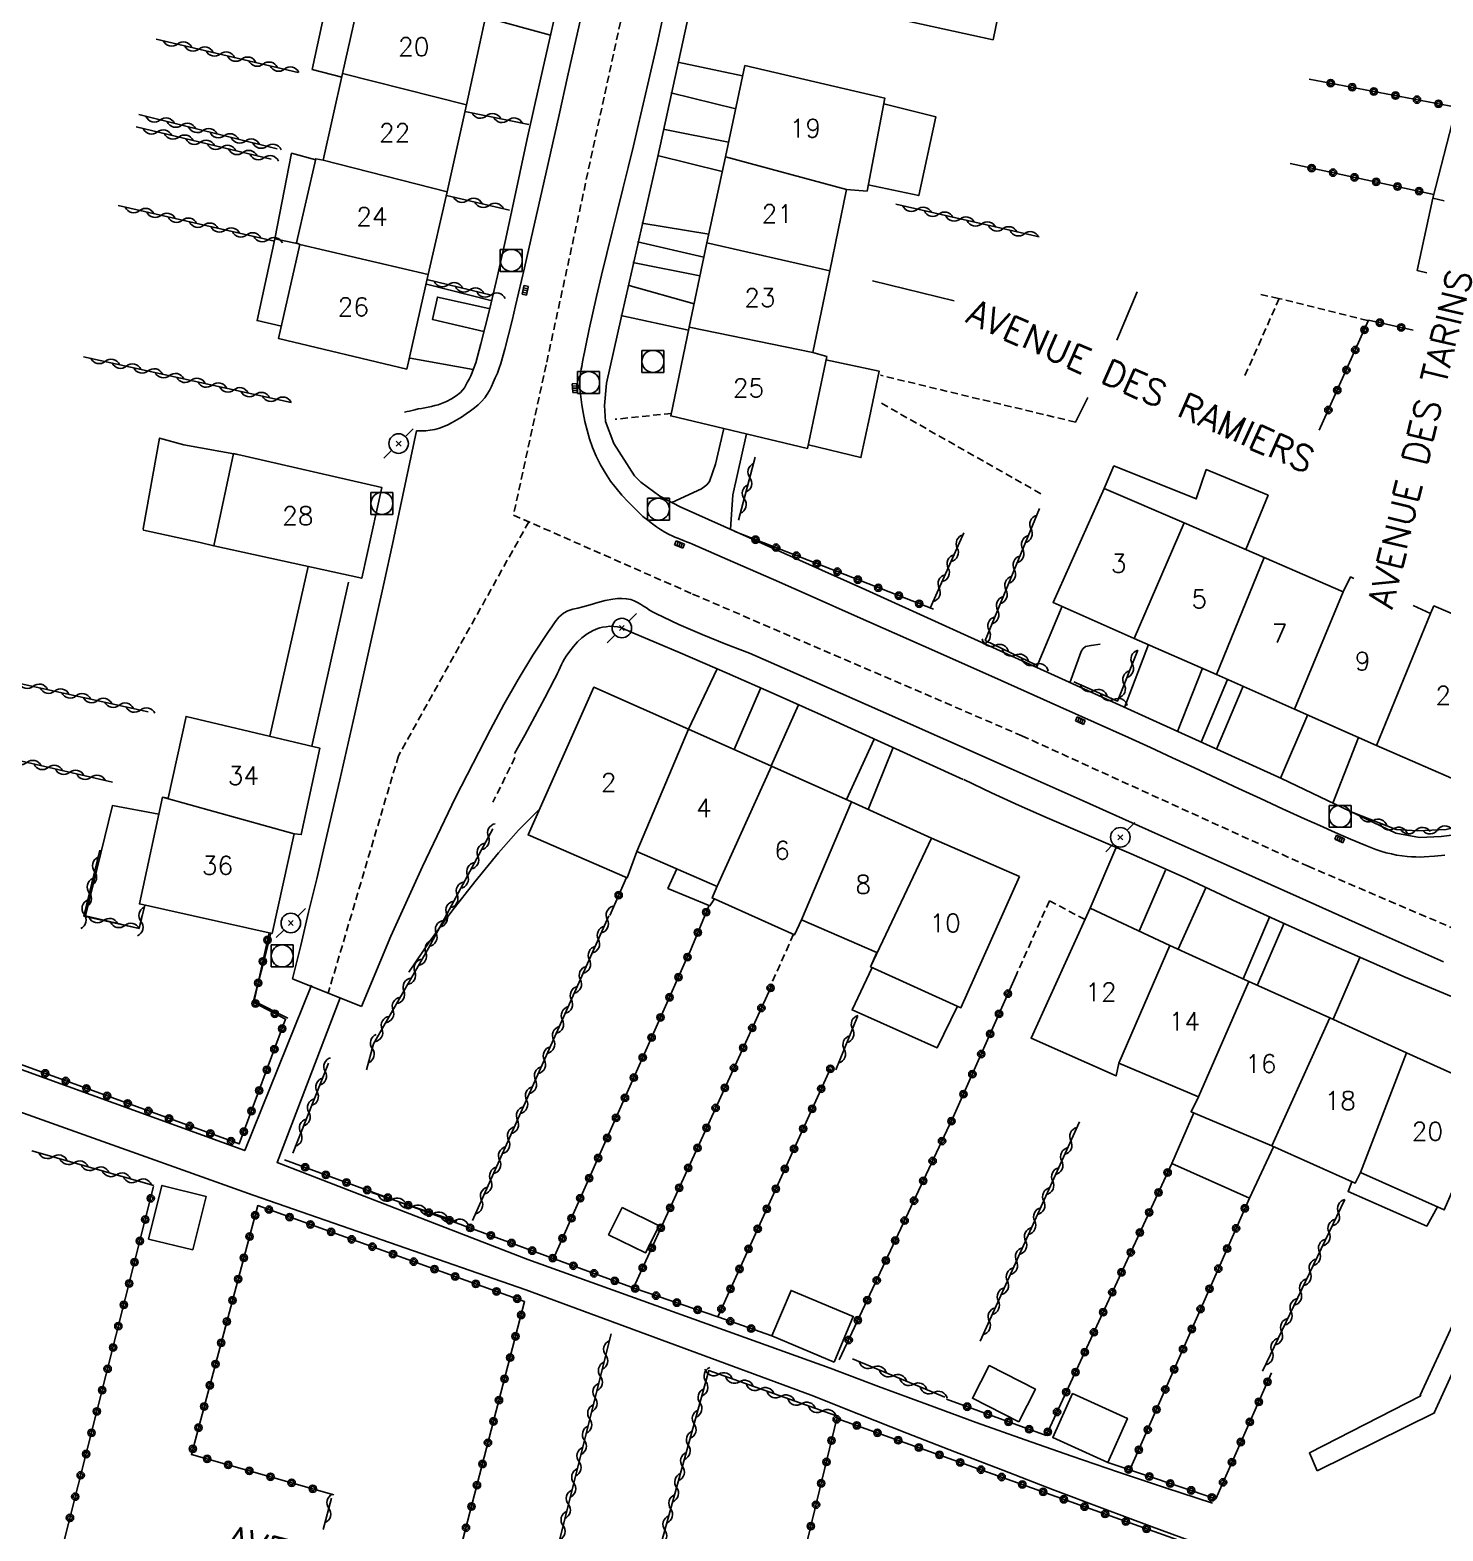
# Model space of a CAD drawing. Header units: millimetres. Extents: x 149998 to 151001, y 150999 to 152001.
# Drawn here: x 150088.4 to 150184.8, y 151408.2 to 151510.6 of the extents above; entities that cross this region are included whole.
import ezdxf
from ezdxf.enums import TextEntityAlignment as Align

# ---------------------------------------------------------------- set-up
doc = ezdxf.new("R2010")
doc.units = ezdxf.units.MM
doc.linetypes.add('DASHED', pattern=[0.75, 0.5, -0.25])
doc.layers.get('0').update_dxf_attribs({"linetype": 'CONTINUOUS'})
for name, color, linetype in [('W0001', 6, 'DASHED'), ('W0014', 7, 'CONTINUOUS'), ('W0017', 7, 'CONTINUOUS'), ('W0071', 7, 'CONTINUOUS'), ('W0101', 7, 'CONTINUOUS'), ('W0104', 1, 'CONTINUOUS'), ('W0112', 1, 'DASHED'), ('W0211', 2, 'CONTINUOUS'), ('W0310', 3, 'CONTINUOUS'), ('W0323', 7, 'CONTINUOUS'), ('W0333', 7, 'CONTINUOUS'), ('W0401', 7, 'CONTINUOUS'), ('W0420', 7, 'CONTINUOUS'), ('W0473', 7, 'CONTINUOUS'), ('W0989', 7, 'CONTINUOUS'), ('W0991', 7, 'CONTINUOUS'), ('W1102', 7, 'CONTINUOUS')]:
    doc.layers.add(name, color=color, linetype=linetype)
doc.styles.get("Standard").update_dxf_attribs({"font": 'romans.shx', "width": 0.85})

# ---------------------------------------------------------------- blocks, each defined once
blk = doc.blocks.new('T473')
for p, q in [((-0.166667, 0.166667), (0.166667, -0.166667)), ((-0.166667, -0.166667), (0.166667, 0.166667)), ((0.500001, 0.500001), (1.000002, 1.000002)), ((-1.000002, -1.000002), (-0.500001, -0.500001))]:
    blk.add_line(p, q)
blk.add_ellipse((0, 0), major_axis=(0.471405, 0.471405), ratio=1, start_param=5.4977871438, end_param=11.780972451)
blk = doc.blocks.new('T420')
for p, q in [((0.75, 0.75), (-0.75, 0.75)), ((-0.75, 0.75), (-0.75, -0.75)), ((0.75, 0.75), (0.75, -0.75)), ((0.75, -0.75), (-0.75, -0.75))]:
    blk.add_line(p, q)
blk.add_ellipse((0, 0), major_axis=(-0.53, 0.53), ratio=1, start_param=3.926991, end_param=10.210176)
blk = doc.blocks.new('T401')
for p, q in [((-0.3, 0.3), (0, 0.3)), ((-0.3, -0.25), (-0.3, 0.3)), ((-0.3, 0.15), (0, 0.15)), ((-0.3, 0), (0, 0)), ((0, 0.3), (0, -0.25)), ((-0.3, -0.15), (0, -0.15)), ((-0.3, -0.25), (-0.3, -0.3)), ((-0.3, -0.3), (0, -0.3)), ((0, -0.3), (0, -0.25))]:
    blk.add_line(p, q)
blk = doc.blocks.new('t310o')
at = {"color": 0, "linetype": 'Continuous'}
for centre, start, end in [((-0.5, 0.38), 216.8699, 323.1304), ((0.5, -0.37), 36.8699, 143.1303)]:
    blk.add_arc(centre, 0.625, start, end, dxfattribs=at)
blk = doc.blocks.new('t323o')
at = {"color": 0, "linetype": 'Continuous'}
for radius in [0.25, 0.15]:
    blk.add_circle((0, 0), radius, dxfattribs=at)

msp = doc.modelspace()

# ---------------------------------------------------------------- linework, layer by layer
at = {"layer": 'W0001'}
for points in [[(150149.52, 151599.95), (150146.34, 151587.21), (150141.85, 151567.31), (150135.86, 151542.38), (150129.45, 151514.84), (150123.58, 151487.78), (150121.35, 151477.53)], [(150121.35, 151477.53), (150122.39, 151477.07), (150113.5, 151461.11), (150108.71, 151444.92)], [(150121.35, 151477.53), (150133.58, 151472.14), (150156.05, 151462.47), (150175.59, 151453.56), (150192.4, 151446.38)]]:
    msp.add_lwpolyline(points, dxfattribs=at)
at = {"layer": 'W0014'}
for points in [[(150185.92, 151455.76), (150184.67, 151455.6), (150183.18, 151455.53), (150181.58, 151455.82), (150173.78, 151459.55), (150164.73, 151463.64), (150145.39, 151472.42), (150132.73, 151478.1), (150131.34, 151478.81), (150130.05, 151479.78), (150129.6, 151480.21), (150128.2, 151482.41), (150127.64, 151483.91), (150127.56, 151485.01), (150127.69, 151486.54), (150128.69, 151491), (150131.21, 151502), (150137.64, 151531.55)], [(150124.68, 151513.81), (150123.32, 151507.87), (150122.8, 151505.54), (150122.29, 151503.2), (150121.79, 151500.86), (150121.29, 151498.53), (150120.78, 151496.19), (150120.26, 151493.86), (150119.71, 151491.53), (150119.13, 151489.21), (150119.01, 151488.78), (150118.9, 151488.35), (150118.77, 151487.92), (150118.62, 151487.5), (150118.53, 151487.26), (150118.43, 151487.03), (150118.32, 151486.81), (150118.2, 151486.58), (150118.1, 151486.4), (150118, 151486.22), (150117.88, 151486.05), (150117.74, 151485.9), (150117.44, 151485.66), (150117.12, 151485.46), (150116.78, 151485.29), (150116.43, 151485.14), (150116.21, 151485.06), (150115.98, 151485), (150115.75, 151484.94), (150115.52, 151484.89), (150115.3, 151484.85), (150115.07, 151484.81), (150114.84, 151484.77), (150114.61, 151484.72), (150114.44, 151484.67), (150114.26, 151484.63), (150114.09, 151484.59), (150113.92, 151484.55)], [(150126.23, 151512.66), (150125.63, 151510.05), (150125.04, 151507.45), (150124.46, 151504.84), (150123.88, 151502.23), (150123.29, 151499.62), (150122.7, 151497.01), (150122.1, 151494.41), (150121.48, 151491.81), (150121.25, 151490.82), (150121.02, 151489.84), (150120.77, 151488.85), (150120.48, 151487.88), (150120.37, 151487.55), (150120.25, 151487.22), (150120.11, 151486.89), (150119.97, 151486.57), (150119.84, 151486.3), (150119.71, 151486.03), (150119.56, 151485.78), (150119.39, 151485.53), (150119.17, 151485.28), (150118.93, 151485.06), (150118.68, 151484.85), (150118.42, 151484.65), (150118.12, 151484.43), (150117.81, 151484.22), (150117.49, 151484.02), (150117.16, 151483.84), (150116.88, 151483.7), (150116.59, 151483.57), (150116.29, 151483.46), (150115.98, 151483.37), (150115.67, 151483.32), (150115.36, 151483.28), (150115.05, 151483.28), (150114.73, 151483.29)], [(150184.92, 151454.32), (150184.22, 151454.25), (150183.52, 151454.2), (150183.23, 151454.19), (150182.94, 151454.2), (150182.65, 151454.21), (150182.36, 151454.24), (150182, 151454.28), (150181.63, 151454.33), (150181.27, 151454.4), (150180.91, 151454.49), (150180.55, 151454.59), (150180.21, 151454.71), (150179.86, 151454.85), (150179.52, 151454.98), (150178.47, 151455.41), (150177.43, 151455.87), (150176.39, 151456.34), (150175.35, 151456.8), (150173.84, 151457.49), (150172.33, 151458.18), (150170.83, 151458.87), (150169.33, 151459.57), (150167.83, 151460.27), (150166.33, 151460.97), (150164.82, 151461.66), (150163.32, 151462.35), (150158.65, 151464.45), (150153.98, 151466.53), (150149.31, 151468.6), (150144.63, 151470.67), (150141.87, 151471.9), (150139.1, 151473.13), (150136.33, 151474.35), (150133.56, 151475.55), (150133.36, 151475.63), (150133.16, 151475.71), (150132.96, 151475.79), (150132.77, 151475.87), (150132.57, 151475.95), (150132.37, 151476.03), (150132.18, 151476.12), (150131.98, 151476.21), (150131.69, 151476.37), (150131.39, 151476.54), (150131.11, 151476.73), (150130.83, 151476.93), (150130.51, 151477.18), (150130.19, 151477.44), (150129.89, 151477.72), (150129.6, 151478.01), (150129.17, 151478.44), (150128.75, 151478.89), (150128.35, 151479.36), (150127.98, 151479.85), (150127.62, 151480.4), (150127.3, 151480.96), (150127, 151481.55), (150126.74, 151482.15), (150126.54, 151482.73), (150126.37, 151483.32), (150126.23, 151483.92), (150126.11, 151484.52), (150126.02, 151485.06), (150125.94, 151485.6), (150125.89, 151486.14), (150125.88, 151486.69), (150125.89, 151486.86), (150125.9, 151487.02), (150125.92, 151487.18), (150125.95, 151487.34), (150125.98, 151487.51), (150126.01, 151487.67), (150126.04, 151487.83), (150126.07, 151487.99), (150126.28, 151489.1), (150126.52, 151490.22), (150126.77, 151491.33), (150127.02, 151492.44), (150127.36, 151493.91), (150127.72, 151495.38), (150128.08, 151496.86), (150128.45, 151498.32), (150128.82, 151499.79), (150129.18, 151501.26), (150129.54, 151502.74), (150129.89, 151504.21), (150130.53, 151506.95), (150131.15, 151509.69), (150131.76, 151512.43)], [(150114.73, 151483.29), (150114.19, 151480.71), (150113.65, 151478.13), (150113.09, 151475.54), (150112.53, 151472.96), (150111.53, 151468.46), (150110.52, 151463.96), (150109.49, 151459.47), (150108.45, 151454.97), (150107.92, 151452.7), (150107.37, 151450.43), (150106.83, 151448.16), (150106.27, 151445.89)], [(150110.08, 151472.95), (150107.58, 151461.77)], [(150110.97, 151443.99), (150112.99, 151448.8), (150115.14, 151453.55), (150117.4, 151458.25), (150119.78, 151462.89), (150120.7, 151464.6), (150121.66, 151466.3), (150122.67, 151467.96), (150123.74, 151469.58), (150123.96, 151469.91), (150124.19, 151470.25), (150124.45, 151470.56), (150124.76, 151470.83), (150125.07, 151470.99), (150125.41, 151471.1), (150125.75, 151471.17), (150126.08, 151471.26), (150126.59, 151471.41), (150127.1, 151471.57), (150127.61, 151471.71), (150128.14, 151471.8), (150128.44, 151471.83), (150128.75, 151471.84), (150129.05, 151471.82), (150129.35, 151471.76), (150129.59, 151471.68), (150129.81, 151471.57), (150130.03, 151471.45), (150130.23, 151471.32), (150130.43, 151471.19), (150130.64, 151471.05), (150130.84, 151470.93), (150131.06, 151470.81), (150132.63, 151470.07), (150134.23, 151469.38), (150135.84, 151468.72), (150137.47, 151468.11)], [(150142.35, 151463.9), (150139.15, 151465.33), (150135.94, 151466.74), (150132.72, 151468.13), (150129.49, 151469.49), (150129.24, 151469.6), (150128.98, 151469.72), (150128.72, 151469.83), (150128.44, 151469.9), (150128.19, 151469.93), (150127.93, 151469.94), (150127.67, 151469.91), (150127.42, 151469.87), (150127.25, 151469.84), (150127.1, 151469.78), (150126.94, 151469.72), (150126.79, 151469.65), (150126.58, 151469.55), (150126.38, 151469.43), (150126.19, 151469.3), (150126.01, 151469.16), (150125.71, 151468.87), (150125.44, 151468.56), (150125.19, 151468.24), (150124.95, 151467.9), (150124.83, 151467.72), (150124.73, 151467.52), (150124.63, 151467.33), (150124.53, 151467.13), (150124.44, 151466.93), (150124.35, 151466.73), (150124.26, 151466.53), (150124.16, 151466.34), (150123.49, 151465.06), (150122.81, 151463.79), (150122.13, 151462.52), (150121.43, 151461.26)], [(150137.47, 151468.11), (150141.93, 151466.14), (150146.4, 151464.17), (150150.86, 151462.2), (150155.32, 151460.22), (150160.24, 151458.03), (150165.15, 151455.83), (150170.07, 151453.63), (150174.99, 151451.43), (150179.91, 151449.23), (150184.82, 151447.03)], [(150142.35, 151463.9), (150152.05, 151459.48)], [(150152.1, 151459.48), (150153.97, 151458.58), (150155.87, 151457.71), (150157.77, 151456.87), (150159.68, 151456.05), (150161.6, 151455.24), (150163.51, 151454.42), (150165.42, 151453.58), (150167.31, 151452.72), (150170.44, 151451.26), (150173.58, 151449.82), (150176.73, 151448.41), (150179.89, 151447.01), (150182.22, 151446), (150184.56, 151445.01), (150186.91, 151444.03)], [(150104.8, 151449), (150104.7, 151448.63), (150104.61, 151448.26), (150104.51, 151447.88), (150104.42, 151447.51), (150104.21, 151446.73), (150104.01, 151445.95), (150103.81, 151445.17), (150103.61, 151444.39)], [(150106.27, 151445.89), (150110.97, 151443.99)], [(150103.61, 151444.39), (150105.96, 151443.2)]]:
    msp.add_lwpolyline(points, dxfattribs=at)
at = {"layer": 'W0017'}
for points in [[(150123.88, 151510.28), (150119.47, 151511.49)], [(150136.99, 151507.51), (150132.56, 151508.43)], [(150132.1, 151506.34), (150136.52, 151505.25)], [(150136.03, 151502.97), (150131.56, 151503.86)], [(150131.17, 151502.06), (150135.6, 151500.98)], [(150134.68, 151496.7), (150130.12, 151497.45)], [(150129.82, 151496.18), (150134.35, 151495.13)], [(150129.5, 151494.77), (150134.08, 151493.86)], [(150119.8, 151492.17), (150115.42, 151493.3)], [(150129.15, 151493.23), (150133.68, 151491.95)], [(150119.67, 151491.63), (150116.16, 151492.41), (150115.83, 151490.87), (150119.32, 151490.07)], [(150128.67, 151491.15), (150133.3, 151490.16)], [(150118.61, 151487.46), (150114.31, 151488.25)], [(150135.7, 151483.45), (150135.13, 151481), (150134.74, 151479.82), (150134.54, 151479.6), (150134.18, 151479.32), (150132.17, 151478.39)], [(150136.17, 151476.56), (150136.32, 151478.92), (150137.25, 151483.08)], [(150157.06, 151467.12), (150158.8, 151471.31)], [(150159.33, 151466.09), (150160.09, 151468.22), (150160.21, 151468.4), (150160.4, 151468.56), (150160.78, 151468.64), (150161.4, 151468.72)], [(150163.05, 151464.4), (150164.7, 151468.7)], [(150135.24, 151466.99), (150133.3, 151462.92)], [(150166.67, 151462.76), (150168.38, 151467.08)], [(150168.28, 151462.03), (150170.09, 151466.32)], [(150138.2, 151465.7), (150136.42, 151461.53)], [(150169.34, 151461.55), (150171.15, 151465.86)], [(150140.8, 151464.57), (150138.93, 151460.42)], [(150173.71, 151459.58), (150175.56, 151463.91)], [(150145.98, 151462.24), (150144.08, 151458.11)], [(150177.27, 151457.86), (150179.03, 151462.35)], [(150147.26, 151461.66), (150145.55, 151457.44)], [(150162.54, 151454.95), (150160.71, 151450.71)], [(150165.85, 151453.29), (150164.06, 151449.14)], [(150168.6, 151452.09), (150166.71, 151447.9)], [(150172.95, 151450.08), (150171.16, 151445.88)], [(150173.93, 151449.64), (150172.13, 151445.46)], [(150179.12, 151447.34), (150177.29, 151443.13)]]:
    msp.add_lwpolyline(points, dxfattribs=at)
at = {"layer": 'W0071'}
for points in [[(150054.12, 151450.65), (150066.07, 151447.12), (150080.45, 151442.33), (150103.01, 151434.16), (150107.56, 151445.44)], [(150141.67, 151417.46), (150122.19, 151424.65), (150103.59, 151431.11), (150069.02, 151443.45), (150059.2, 151446.33), (150053.12, 151448.58)], [(150109.52, 151444.58), (150105.22, 151433.35), (150122.34, 151426.72), (150142.96, 151419.31)], [(150169.06, 151410.09), (150165.85, 151411.14), (150162.65, 151412.21), (150159.46, 151413.31), (150156.27, 151414.42), (150152.93, 151415.61), (150149.6, 151416.82), (150146.27, 151418.06), (150142.96, 151419.31)], [(150141.67, 151417.46), (150144.93, 151416.16), (150148.2, 151414.87), (150151.47, 151413.6), (150154.75, 151412.34), (150158.14, 151411.04), (150161.54, 151409.76), (150164.95, 151408.49), (150168.36, 151407.24)]]:
    msp.add_lwpolyline(points, dxfattribs=at)
at = {"layer": 'W0101'}
for points in [[(150118.14, 151505.53), (150119.43, 151511.51), (150110.98, 151513.45), (150109.68, 151507.66), (150109.69, 151507.66)], [(150109.69, 151507.66), (150108.35, 151501.76)], [(150137.14, 151508.22), (150135.82, 151501.98)], [(150144.07, 151499.76), (150145.49, 151499.64), (150146.7, 151505.98), (150137.14, 151508.22)], [(150116.83, 151499.59), (150118.14, 151505.53)], [(150108.35, 151501.76), (150107.86, 151501.85), (150106.53, 151496.1), (150106.77, 151496)], [(150135.82, 151501.98), (150134.55, 151496.12)], [(150115.52, 151493.95), (150116.83, 151499.59)], [(150142.95, 151494.2), (150144.07, 151499.76)], [(150106.77, 151496), (150105.32, 151489.57), (150114.08, 151487.48)], [(150134.55, 151496.12), (150133.35, 151490.35), (150133.34, 151490.35)], [(150114.08, 151487.48), (150115.52, 151493.95)], [(150141.79, 151488.62), (150142.95, 151494.2)], [(150133.34, 151490.35), (150132.09, 151484.3), (150141.43, 151482.08), (150142.73, 151488.35), (150141.79, 151488.62)], [(150102.25, 151481.73), (150100.89, 151475.43)], [(150100.89, 151475.43), (150110.99, 151473.22), (150112.36, 151479.42), (150102.25, 151481.73)], [(150163.72, 151469.11), (150158.18, 151471.56), (150161.66, 151479.35), (150167.13, 151476.99)], [(150167.13, 151476.99), (150172.58, 151474.63)], [(150172.58, 151474.63), (150177.99, 151472.3)], [(150177.99, 151472.3), (150178.49, 151473.31), (150178.7, 151473.21)], [(150182.76, 151471.36), (150183.95, 151470.81)], [(150183.95, 151470.81), (150184.18, 151471.33), (150190.5, 151468.62), (150186.42, 151459.13)], [(150169.33, 151466.64), (150163.72, 151469.11)], [(150174.65, 151464.29), (150169.33, 151466.64)], [(150133.3, 151462.91), (150126.83, 151465.78), (150122.35, 151455.7), (150129.12, 151452.78), (150129.76, 151454.57)], [(150180.26, 151461.81), (150174.65, 151464.29)], [(150106.39, 151455.78), (150106.86, 151455.72), (150108.13, 151461.63), (150099, 151463.79), (150097.78, 151458.2), (150097.39, 151458.27)], [(150138.96, 151460.4), (150133.3, 151462.91)], [(150186.42, 151459.13), (150180.26, 151461.81)], [(150144.43, 151457.95), (150138.96, 151460.4)], [(150097.39, 151458.27), (150095.82, 151450.99), (150104.88, 151448.97)], [(150149.89, 151455.47), (150144.43, 151457.95)], [(150104.88, 151448.97), (150106.39, 151455.78)], [(150155.89, 151452.86), (150149.89, 151455.47)], [(150129.76, 151454.57), (150129.77, 151454.58), (150135.25, 151452.19), (150135.25, 151452.2)], [(150135.25, 151452.2), (150134.91, 151451.4), (150140.54, 151448.89), (150141.01, 151449.9)], [(150145.73, 151446.69), (150151.89, 151443.91), (150155.89, 151452.86)], [(150141.01, 151449.9), (150146.15, 151447.67), (150146.14, 151447.68), (150145.73, 151446.69)], [(150166.15, 151448.15), (150166.14, 151448.15), (150166.14, 151448.16), (150160.71, 151450.71), (150156.68, 151441.82), (150162.48, 151439.26), (150162.68, 151440.13)], [(150171.55, 151445.7), (150166.15, 151448.15)], [(150177.07, 151443.21), (150171.55, 151445.7)], [(150182.31, 151440.83), (150177.07, 151443.21)], [(150188.35, 151438.1), (150182.31, 151440.83)], [(150162.68, 151440.13), (150168.1, 151437.82)], [(150168.1, 151437.82), (150167.6, 151436.81), (150173.11, 151434.48)], [(150179.17, 151432.67), (150179.16, 151432.67), (150184.88, 151430.11), (150188.35, 151438.1)], [(150173.11, 151434.48), (150178.79, 151431.93), (150179.17, 151432.67)]]:
    msp.add_lwpolyline(points, dxfattribs=at)
at = {"layer": 'W0104'}
for points in [[(150147.21, 151511.46), (150147.21, 151511.46), (150154.08, 151509.97), (150154.96, 151514.19), (150151.59, 151514.98), (150152.02, 151516.75), (150148.55, 151517.45)], [(150109.63, 151507.41), (150109.63, 151507.41), (150107.62, 151507.94), (150109.12, 151514.91), (150112.01, 151514.3), (150111.77, 151513.27), (150111.77, 151513.27)], [(150145.57, 151500.06), (150145.57, 151500.06), (150149.01, 151499.33), (150150.17, 151504.71), (150146.62, 151505.6)], [(150184.11, 151499.16), (150185.62, 151505.07)], [(150105.07, 151496.38), (150105.07, 151496.39), (150106.2, 151502.22), (150107.85, 151501.78), (150107.84, 151501.75)], [(150183.69, 151494.06), (150183.02, 151494.23), (150184.11, 151499.16)], [(150184.11, 151499.16), (150184.87, 151498.98)], [(150105.51, 151490.43), (150105.52, 151490.43), (150103.85, 151490.8), (150105.07, 151496.38)], [(150105.07, 151496.38), (150106.67, 151496.04), (150106.66, 151496.04)], [(150141.48, 151482.31), (150141.48, 151482.32), (150145.07, 151481.45), (150145.65, 151484.18), (150146.31, 151487.36), (150142.68, 151488.12), (150142.68, 151488.13)], [(150100.89, 151475.43), (150100.89, 151475.42), (150099.97, 151475.65), (150096.09, 151476.51), (150096.08, 151476.59), (150097.2, 151482.79), (150098.85, 151482.33), (150102.52, 151481.67), (150102.52, 151481.67)], [(150171.34, 151475.17), (150171.34, 151475.17), (150172.86, 151478.88), (150168.64, 151480.63), (150167.94, 151478.63), (150162.33, 151480.88), (150161.67, 151479.34), (150161.68, 151479.34)], [(150096.18, 151450.91), (150096.18, 151450.91), (150095.8, 151449.32), (150092.13, 151450.17), (150093.98, 151457.7), (150097.14, 151457.11), (150097.14, 151457.11)], [(150132.5, 151453.39), (150132.5, 151453.39), (150131.89, 151452.05), (150134.76, 151450.87), (150135.08, 151451.33), (150135.09, 151451.32)], [(150151.66, 151444.01), (150151.66, 151444.01), (150150.28, 151441.18), (150144.46, 151443.76), (150145.83, 151446.65), (150145.83, 151446.65)], [(150167.8, 151436.73), (150167.79, 151436.73), (150166.28, 151433.27), (150171.58, 151430.92), (150173.22, 151434.42), (150173.23, 151434.42)], [(150178.58, 151432.03), (150178.58, 151432.03), (150178.32, 151431.36), (150183.68, 151429.01), (150184.43, 151430.31), (150184.43, 151430.31)]]:
    msp.add_lwpolyline(points, dxfattribs=at)
for points in [[(150099.46, 151427.38), (150100.37, 151431.03), (150097.36, 151431.78), (150096.45, 151428.12)], [(150128.76, 151430.27), (150131.29, 151429.02), (150130.37, 151427.17), (150127.84, 151428.42)], [(150143.23, 151419.72), (150138.98, 151421.51), (150140.3, 151424.62), (150144.54, 151422.84), (150143.23, 151419.72)], [(150176.21, 151412.3), (150184.22, 151416.26), (150184.2, 151416.27), (150186.69, 151421.74), (150185.44, 151422.24), (150183.23, 151417.47), (150183.29, 151417.43), (150175.68, 151413.53)], [(150155.85, 151415.65), (150152.68, 151417.26), (150153.82, 151419.49), (150156.98, 151417.88)], [(150161.91, 151412.88), (150158.16, 151414.57), (150159.51, 151417.57), (150163.26, 151415.88)]]:
    msp.add_lwpolyline(points, close=True, dxfattribs=at)
at = {"layer": 'W0112'}
for points in [[(150173.62, 151492.31), (150171.23, 151486.95)], [(150179.64, 151490.8), (150173.57, 151492.32), (150172.35, 151492.58)], [(150159.71, 151483.87), (150146.41, 151487.07)], [(150157.34, 151478.99), (150146.4, 151485.2)], [(150132.13, 151484.47), (150128.3, 151484.07)], [(150121.45, 151460.99), (150119.95, 151457.94)], [(150160.36, 151449.93), (150157.93, 151451.2), (150155.68, 151446.18)], [(150140.47, 151448.92), (150138.91, 151445.44)]]:
    msp.add_lwpolyline(points, dxfattribs=at)
at = {"layer": 'W0211'}
for points in [[(150107.34, 151474.02), (150104.71, 151462.44)], [(150114.2, 151446.34), (150115.65, 151448.44), (150117.15, 151450.49), (150118.71, 151452.51), (150120.32, 151454.48), (150121, 151455.26), (150121.69, 151456.02), (150122.41, 151456.76), (150123.14, 151457.49)]]:
    msp.add_lwpolyline(points, dxfattribs=at)
at = {"layer": 'W0310'}
for points in [[(150096.96, 151510.01), (150106.65, 151507.74)], [(150105.23, 151502.53), (150095.78, 151504.86)], [(150118.04, 151505.07), (150122.39, 151504.19)], [(150104.82, 151501.82), (150095.59, 151504.03)], [(150116.77, 151499.35), (150121.07, 151498.34)], [(150094.36, 151498.65), (150105.03, 151496.22)], [(150157.22, 151496.51), (150147.44, 151498.74)], [(150115.44, 151493.6), (150119.85, 151492.53)], [(150106.18, 151485.22), (150092.01, 151488.34)], [(150137.85, 151481.49), (150136.71, 151477.18)], [(150157.05, 151467.28), (150153.55, 151468.98), (150157.25, 151477.97)], [(150152.1, 151476.32), (150149.79, 151471.18)], [(150093.98, 151459.3), (150074.9, 151463.72), (150075.96, 151468.61), (150096.42, 151464.11)], [(150159.59, 151466.16), (150162.57, 151464.83), (150163.97, 151468.31)], [(150178.64, 151457.23), (150181.6, 151456.07), (150183.06, 151455.98), (150185.01, 151456.07), (150186.63, 151456.46), (150188.54, 151457.28), (150189.62, 151458.06)], [(150111.32, 151439.67), (150111.8, 151441.45), (150115.55, 151447.97), (150119.93, 151456.12)], [(150096.01, 151450.22), (150095.8, 151449.32), (150092.02, 151450.16), (150093.11, 151454.66)], [(150127.86, 151450.17), (150118.56, 151429.39)], [(150144.84, 151443.32), (150143.36, 151439.68)], [(150106.28, 151433.99), (150108.73, 151440.13)], [(150159.99, 151436.12), (150153.2, 151421.16)], [(150096.8, 151431.78), (150088.48, 151434.15)], [(150117.48, 151429.33), (150111.65, 151431.3)], [(150178.1, 151430.83), (150172.48, 151419.1)], [(150123.65, 151404.2), (150128.02, 151421.66)], [(150143.32, 151416.07), (150134.68, 151419.14), (150130.08, 151402.48)], [(150150.8, 151417.33), (150144.49, 151419.95)], [(150108.92, 151410.43), (150108.36, 151408.29)]]:
    msp.add_lwpolyline(points, dxfattribs=at)
at = {"layer": 'W0323'}
for points in [[(150185.7, 151505.37), (150175.65, 151507.29)], [(150184.18, 151499.42), (150174.36, 151501.53)], [(150182.76, 151490.16), (150179.72, 151490.83), (150176.35, 151483.33)], [(150136.47, 151476.4), (150150.03, 151471.1)], [(150104.67, 151449.02), (150103.62, 151444.26), (150105.79, 151443.12), (150102.63, 151434.61), (150070.38, 151446.34), (150073.88, 151463.26)], [(150129.06, 151452.8), (150127.93, 151450.21)], [(150134.7, 151450.9), (150133.36, 151447.65)], [(150133.36, 151447.65), (150133.35, 151447.66), (150124.09, 151426.8)], [(150155.68, 151446.18), (150151.46, 151436.64)], [(150129.54, 151424.8), (150139.02, 151445.53)], [(150142.98, 151439.75), (150135.3, 151422.81), (150138.98, 151421.51)], [(150151.46, 151436.64), (150143.59, 151419.87)], [(150135.3, 151422.81), (150129.58, 151424.78), (150105.72, 151433.53)], [(150166.28, 151433.27), (150157.71, 151414.72), (150150.9, 151417.19)], [(150090.34, 151406.18), (150096.79, 151431.7)], [(150117.45, 151405.86), (150118.06, 151408.24), (150122.11, 151423.86), (150103.9, 151430.4), (150099.37, 151413.42), (150109.1, 151410.67)], [(150163.43, 151412.37), (150171.58, 151430.92)], [(150161.91, 151412.88), (150169.28, 151410.4), (150173.1, 151418.98)], [(150140.24, 151402.7), (150143.43, 151415.88), (150168.71, 151406.87), (150178.76, 151403.2)]]:
    msp.add_lwpolyline(points, dxfattribs=at)
at = {"layer": 'W0333'}
for points in [[(150145.85, 151493.52), (150151.42, 151492.15)], [(150162.54, 151489.46), (150163.93, 151492.77)], [(150160.56, 151485.55), (150159.71, 151483.87)]]:
    msp.add_lwpolyline(points, dxfattribs=at)
at = {"layer": 'W1102'}
for points in [[(150118.14, 151505.53), (150109.69, 151507.66)], [(150108.35, 151501.76), (150116.83, 151499.59)], [(150135.82, 151501.98), (150144.07, 151499.76)], [(150106.77, 151496), (150115.52, 151493.95)], [(150134.55, 151496.12), (150142.95, 151494.2)], [(150133.34, 151490.35), (150141.79, 151488.62)], [(150163.72, 151469.11), (150167.13, 151476.99)], [(150172.58, 151474.63), (150169.33, 151466.64)], [(150177.99, 151472.3), (150174.65, 151464.29)], [(150180.26, 151461.81), (150183.95, 151470.81)], [(150129.76, 151454.57), (150133.3, 151462.91)], [(150135.25, 151452.2), (150138.96, 151460.4)], [(150106.39, 151455.78), (150097.39, 151458.27)], [(150141.01, 151449.9), (150144.43, 151457.95)], [(150145.73, 151446.69), (150149.89, 151455.47)], [(150162.68, 151440.13), (150166.15, 151448.15)], [(150168.1, 151437.82), (150171.55, 151445.7)], [(150173.11, 151434.48), (150177.07, 151443.21)], [(150179.17, 151432.67), (150182.31, 151440.83)]]:
    msp.add_lwpolyline(points, dxfattribs=at)

# ---------------------------------------------------------------- block references
at = {"layer": 'W0310'}
for p, rotation in [((150098.42, 151509.67), 346.8169643935373), ((150099.88, 151509.33), 346.8169643935373), ((150101.34, 151508.99), 346.8169643935373), ((150102.8, 151508.64), 346.8169643935373), ((150104.26, 151508.3), 346.8169643935373), ((150105.72, 151507.96), 346.8169643935373), ((150119.51, 151504.77), 348.5609148273561), ((150097.05, 151503.68), 166.5187332058778), ((150097.24, 151504.5), 166.1766923786059), ((150098.69, 151504.14), 166.1766923786059), ((150100.15, 151503.78), 166.1766923786059), ((150120.98, 151504.47), 348.5609148273561), ((150098.51, 151503.33), 166.5187332058778), ((150099.97, 151502.98), 166.5187332058778), ((150101.61, 151503.42), 166.1766923786059), ((150103.06, 151503.06), 166.1766923786059), ((150104.52, 151502.71), 166.1766923786059), ((150101.43, 151502.63), 166.5187332058778), ((150102.88, 151502.28), 166.5187332058778), ((150104.34, 151501.93), 166.5187332058778), ((150118.23, 151499.01), 346.7223257035783), ((150119.69, 151498.66), 346.7223257035783), ((150095.83, 151498.31), 347.181217458641), ((150097.29, 151497.98), 347.181217458641), ((150098.75, 151497.65), 347.181217458641), ((150148.91, 151498.4), 167.128651166832), ((150150.37, 151498.07), 167.128651166832), ((150151.83, 151497.74), 167.128651166832), ((150100.21, 151497.31), 347.181217458641), ((150101.68, 151496.98), 347.181217458641), ((150103.14, 151496.65), 347.181217458641), ((150153.29, 151497.4), 167.128651166832), ((150154.75, 151497.07), 167.128651166832), ((150156.22, 151496.73), 167.128651166832), ((150104.6, 151496.32), 347.181217458641), ((150116.9, 151493.25), 346.4079722079735), ((150118.36, 151492.89), 346.4079722079735), ((150119.81, 151492.54), 346.4079722079735), ((150093.48, 151488.02), 167.6019594303145), ((150094.94, 151487.7), 167.6019594303145), ((150096.41, 151487.37), 167.6019594303145), ((150097.87, 151487.05), 167.6019594303145), ((150099.34, 151486.73), 167.6019594303145), ((150100.8, 151486.41), 167.6019594303145), ((150102.27, 151486.08), 167.6019594303145), ((150103.73, 151485.76), 167.6019594303145), ((150105.2, 151485.44), 167.6019594303145), ((150137.48, 151480.08), 255.2165844626327), ((150137.1, 151478.63), 255.2165844626327), ((150156.68, 151476.58), 67.60735768364333), ((150151.64, 151475.28), 245.759734258093), ((150156.11, 151475.2), 67.60735768364333), ((150151.02, 151473.91), 245.759734258093), ((150155.54, 151473.81), 67.60735768364333), ((150150.4, 151472.55), 245.759734258093), ((150154.97, 151472.42), 67.60735768364333), ((150154.4, 151471.04), 67.60735768364333), ((150153.82, 151469.65), 67.60735768364333), ((150154.25, 151468.64), 153.9937539684484), ((150155.6, 151467.98), 153.9937539684484), ((150163.59, 151467.37), 68.13334954337803), ((150156.95, 151467.33), 153.9937539684484), ((150088.57, 151465.84), 347.5925280480485), ((150163.03, 151465.98), 68.13334954337803), ((150090.03, 151465.51), 347.5925280480485), ((150091.5, 151465.19), 347.5925280480485), ((150092.96, 151464.87), 347.5925280480485), ((150160.96, 151465.55), 335.9858498883137), ((150162.33, 151464.94), 335.9858498883137), ((150094.43, 151464.55), 347.5925280480485), ((150095.89, 151464.22), 347.5925280480485), ((150088.14, 151460.65), 166.9464046976132), ((150089.6, 151460.31), 166.9464046976132), ((150091.06, 151459.98), 166.9464046976132), ((150092.52, 151459.64), 166.9464046976132), ((150180.04, 151456.68), 338.4696091735873), ((150119.64, 151455.58), 61.72273780132008), ((150181.43, 151456.13), 338.4696091735873), ((150182.92, 151455.99), 356.6220133295707), ((150184.42, 151456.04), 2.551965212990591), ((150118.93, 151454.26), 61.72273780132008), ((150092.76, 151453.2), 76.38926316619103), ((150118.22, 151452.94), 61.72273780132008), ((150092.4, 151451.75), 76.38926316619103), ((150117.51, 151451.62), 61.72273780132008), ((150092.05, 151450.29), 76.38926316619103), ((150116.8, 151450.3), 61.72273780132008), ((150127.75, 151449.93), 245.8826510377489), ((150093.36, 151449.86), 167.3262426577304), ((150094.83, 151449.53), 167.3262426577304), ((150095.92, 151449.8), 256.6495458791908), ((150116.08, 151448.98), 61.72273780132008), ((150127.14, 151448.56), 245.8826510377489), ((150115.37, 151447.66), 60.17670385737636), ((150126.53, 151447.19), 245.8826510377489), ((150114.62, 151446.36), 60.17670385737636), ((150125.91, 151445.82), 245.8826510377489), ((150113.87, 151445.06), 60.17670385737636), ((150113.13, 151443.75), 60.17670385737636), ((150125.3, 151444.45), 245.8826510377489), ((150124.69, 151443.08), 245.8826510377489), ((150112.38, 151442.45), 60.17670385737636), ((150124.08, 151441.71), 245.8826510377489), ((150144.49, 151442.46), 247.8715911244193), ((150111.72, 151441.12), 74.7694799698458), ((150143.92, 151441.07), 247.8715911244193), ((150123.46, 151440.34), 245.8826510377489), ((150108.5, 151439.56), 68.19215838671839), ((150122.85, 151438.97), 245.8826510377489), ((150107.95, 151438.17), 68.19215838671839), ((150122.24, 151437.61), 245.8826510377489), ((150107.39, 151436.77), 68.19215838671839), ((150121.62, 151436.24), 245.8826510377489), ((150106.83, 151435.38), 68.19215838671839), ((150121.01, 151434.87), 245.8826510377489), ((150159.39, 151434.82), 245.5964398684933), ((150120.4, 151433.5), 245.8826510377489), ((150089.92, 151433.74), 164.0946125718577), ((150091.36, 151433.33), 164.0946125718577), ((150158.77, 151433.45), 245.5964398684933), ((150092.8, 151432.92), 164.0946125718577), ((150094.25, 151432.51), 164.0946125718577), ((150095.69, 151432.1), 164.0946125718577), ((150119.79, 151432.13), 245.8826510377489), ((150158.15, 151432.08), 245.5964398684933), ((150119.17, 151430.76), 245.8826510377489), ((150157.54, 151430.72), 245.5964398684933), ((150113.07, 151430.82), 161.3352328679928), ((150114.49, 151430.34), 161.3352328679928), ((150115.91, 151429.86), 161.3352328679928), ((150177.66, 151429.92), 244.4101438747989), ((150117.33, 151429.38), 161.3352328679928), ((150156.92, 151429.35), 245.5964398684933), ((150177.01, 151428.57), 244.4101438747989), ((150156.3, 151427.99), 245.5964398684933), ((150155.68, 151426.62), 245.5964398684933), ((150176.36, 151427.22), 244.4101438747989), ((150175.72, 151425.86), 244.4101438747989), ((150155.06, 151425.25), 245.5964398684933), ((150175.07, 151424.51), 244.4101438747989), ((150154.44, 151423.89), 245.5964398684933), ((150153.82, 151422.52), 245.5964398684933), ((150174.42, 151423.16), 244.4101438747989), ((150173.77, 151421.81), 244.4101438747989), ((150127.65, 151420.21), 75.94989393468076), ((150173.12, 151420.45), 244.4101438747989), ((150127.29, 151418.75), 75.94989393468076), ((150134.48, 151418.39), 254.5343324802686), ((150135.36, 151418.9), 160.4403535585301), ((150145.88, 151419.37), 157.4834043040646), ((150147.26, 151418.8), 157.4834043040646), ((150126.92, 151417.3), 75.94989393468076), ((150136.78, 151418.39), 160.4403535585301), ((150138.19, 151417.89), 160.4403535585301), ((150148.65, 151418.22), 157.4834043040646), ((150150.03, 151417.65), 157.4834043040646), ((150134.08, 151416.94), 254.5343324802686), ((150139.6, 151417.39), 160.4403535585301), ((150141.02, 151416.89), 160.4403535585301), ((150126.56, 151415.84), 75.94989393468076), ((150133.68, 151415.49), 254.5343324802686), ((150142.43, 151416.39), 160.4403535585301), ((150126.2, 151414.39), 75.94989393468076), ((150133.28, 151414.05), 254.5343324802686), ((150125.83, 151412.93), 75.94989393468076), ((150132.88, 151412.6), 254.5343324802686), ((150125.47, 151411.48), 75.94989393468076), ((150132.48, 151411.16), 254.5343324802686), ((150125.1, 151410.02), 75.94989393468076), ((150108.74, 151409.74), 255.2063632888123), ((150132.08, 151409.71), 254.5343324802686), ((150124.74, 151408.57), 75.94989393468076), ((150131.68, 151408.27), 254.5343324802686)]:
    msp.add_blockref('t310o', p, dxfattribs=dict(at, rotation=rotation))
at = {"layer": 'W0323'}
for p, rotation in [((150177.13, 151507.01), 169.2151057921687), ((150178.6, 151506.73), 169.2151057921687), ((150180.07, 151506.44), 169.2151057921687), ((150181.55, 151506.16), 169.2151057921687), ((150183.02, 151505.88), 169.2151057921687), ((150184.49, 151505.6), 169.2151057921687), ((150175.83, 151501.21), 167.8823572805802), ((150177.29, 151500.9), 167.8823572805802), ((150178.76, 151500.58), 167.8823572805802), ((150180.23, 151500.27), 167.8823572805802), ((150181.69, 151499.95), 167.8823572805802), ((150183.16, 151499.64), 167.8823572805802), ((150180.48, 151490.66), 167.4374879511274), ((150179.43, 151490.17), 245.8317902084774), ((150181.94, 151490.34), 167.4374879511274), ((150178.81, 151488.8), 245.8317902084774), ((150178.2, 151487.43), 245.8317902084774), ((150177.58, 151486.06), 245.8317902084774), ((150176.97, 151484.7), 245.8317902084774), ((150137.87, 151475.85), 338.6247556507777), ((150139.27, 151475.31), 338.6247556507777), ((150140.66, 151474.76), 338.6247556507777), ((150142.06, 151474.21), 338.6247556507777), ((150143.46, 151473.67), 338.6247556507777), ((150144.85, 151473.12), 338.6247556507777), ((150146.25, 151472.57), 338.6247556507777), ((150147.65, 151472.03), 338.6247556507777), ((150149.04, 151471.48), 338.6247556507777), ((150128.53, 151451.59), 246.4310424478707), ((150134.5, 151450.43), 247.5887611978478), ((150133.93, 151449.04), 247.5887611978478), ((150104.56, 151448.53), 257.6587579754827), ((150104.24, 151447.07), 257.6587579754827), ((150133.22, 151447.36), 246.0657984394467), ((150103.92, 151445.6), 257.6587579754827), ((150132.61, 151445.99), 246.0657984394467), ((150132, 151444.62), 246.0657984394467), ((150138.9, 151445.26), 65.4333510280893), ((150155.1, 151444.87), 246.1071894730712), ((150103.74, 151444.2), 332.2207490312291), ((150105.06, 151443.5), 332.2207490312291), ((150138.27, 151443.89), 65.4333510280893), ((150154.49, 151443.49), 246.1071894730712), ((150105.56, 151442.48), 249.6308331427722), ((150131.39, 151443.25), 246.0657984394467), ((150137.65, 151442.53), 65.4333510280893), ((150130.78, 151441.88), 246.0657984394467), ((150153.89, 151442.12), 246.1071894730712), ((150105.03, 151441.08), 249.6308331427722), ((150130.17, 151440.51), 246.0657984394467), ((150137.03, 151441.17), 65.4333510280893), ((150153.28, 151440.75), 246.1071894730712), ((150089.38, 151439.43), 160.0044860219399), ((150104.51, 151439.67), 249.6308331427722), ((150136.4, 151439.8), 65.4333510280893), ((150142.98, 151439.74), 245.6032257380666), ((150152.67, 151439.38), 246.1071894730712), ((150090.79, 151438.91), 160.0044860219399), ((150092.2, 151438.4), 160.0044860219399), ((150129.56, 151439.14), 246.0657984394467), ((150135.78, 151438.44), 65.4333510280893), ((150142.36, 151438.38), 245.6032257380666), ((150093.61, 151437.89), 160.0044860219399), ((150095.02, 151437.38), 160.0044860219399), ((150103.99, 151438.26), 249.6308331427722), ((150128.96, 151437.76), 246.0657984394467), ((150152.06, 151438.01), 246.1071894730712), ((150096.43, 151436.86), 160.0044860219399), ((150097.84, 151436.35), 160.0044860219399), ((150103.47, 151436.86), 249.6308331427722), ((150128.35, 151436.39), 246.0657984394467), ((150135.15, 151437.07), 65.4333510280893), ((150141.74, 151437.01), 245.6032257380666), ((150099.25, 151435.84), 160.0044860219399), ((150100.66, 151435.32), 160.0044860219399), ((150102.95, 151435.45), 249.6308331427722), ((150134.53, 151435.71), 65.4333510280893), ((150141.12, 151435.65), 245.6032257380666), ((150151.24, 151436.17), 244.8575007132221), ((150102.07, 151434.81), 160.0044860219399), ((150127.74, 151435.02), 246.0657984394467), ((150133.91, 151434.34), 65.4333510280893), ((150140.5, 151434.28), 245.6032257380666), ((150150.6, 151434.81), 244.8575007132221), ((150127.13, 151433.65), 246.0657984394467), ((150149.96, 151433.45), 244.8575007132221), ((150107.13, 151433.02), 159.8529715573442), ((150108.54, 151432.5), 159.8529715573442), ((150126.52, 151432.28), 246.0657984394467), ((150133.28, 151432.98), 65.4333510280893), ((150139.88, 151432.91), 245.6032257380666), ((150166, 151432.66), 245.211935438857), ((150109.95, 151431.98), 159.8529715573442), ((150111.36, 151431.47), 159.8529715573442), ((150132.66, 151431.62), 65.4333510280893), ((150139.26, 151431.55), 245.6032257380666), ((150149.32, 151432.09), 244.8575007132221), ((150165.37, 151431.3), 245.211935438857), ((150096.59, 151430.9), 75.82435744123977), ((150104.66, 151430.13), 160.2428018869157), ((150112.77, 151430.95), 159.8529715573442), ((150114.17, 151430.43), 159.8529715573442), ((150125.91, 151430.91), 246.0657984394467), ((150132.04, 151430.25), 65.4333510280893), ((150138.64, 151430.18), 245.6032257380666), ((150148.69, 151430.74), 244.8575007132221), ((150171.27, 151430.22), 66.30164820448174), ((150096.22, 151429.45), 75.82435744123977), ((150103.72, 151429.74), 255.0570357826507), ((150106.07, 151429.62), 160.2428018869157), ((150107.49, 151429.12), 160.2428018869157), ((150115.58, 151429.92), 159.8529715573442), ((150116.99, 151429.4), 159.8529715573442), ((150125.31, 151429.54), 246.0657984394467), ((150148.05, 151429.38), 244.8575007132221), ((150164.74, 151429.94), 245.211935438857), ((150103.34, 151428.29), 255.0570357826507), ((150108.9, 151428.61), 160.2428018869157), ((150110.31, 151428.1), 160.2428018869157), ((150118.4, 151428.88), 159.8529715573442), ((150119.81, 151428.37), 159.8529715573442), ((150124.7, 151428.17), 246.0657984394467), ((150131.41, 151428.89), 65.4333510280893), ((150138.02, 151428.82), 245.6032257380666), ((150147.41, 151428.02), 244.8575007132221), ((150164.11, 151428.57), 245.211935438857), ((150170.67, 151428.85), 66.30164820448174), ((150095.85, 151427.99), 75.82435744123977), ((150111.72, 151427.6), 160.2428018869157), ((150113.13, 151427.09), 160.2428018869157), ((150121.21, 151427.85), 159.8529715573442), ((150122.62, 151427.33), 159.8529715573442), ((150130.79, 151427.52), 65.4333510280893), ((150137.4, 151427.45), 245.6032257380666), ((150163.48, 151427.21), 245.211935438857), ((150170.06, 151427.47), 66.30164820448174), ((150095.48, 151426.54), 75.82435744123977), ((150102.95, 151426.84), 255.0570357826507), ((150114.54, 151426.58), 160.2428018869157), ((150115.96, 151426.07), 160.2428018869157), ((150124.03, 151426.82), 159.8529715573442), ((150125.44, 151426.3), 159.8529715573442), ((150130.17, 151426.16), 65.4333510280893), ((150136.78, 151426.08), 245.6032257380666), ((150146.77, 151426.66), 244.8575007132221), ((150169.46, 151426.1), 66.30164820448174), ((150095.12, 151425.09), 75.82435744123977), ((150102.56, 151425.39), 255.0570357826507), ((150117.37, 151425.57), 160.2428018869157), ((150118.78, 151425.06), 160.2428018869157), ((150126.85, 151425.78), 159.8529715573442), ((150128.26, 151425.27), 159.8529715573442), ((150146.14, 151425.3), 244.8575007132221), ((150162.85, 151425.85), 245.211935438857), ((150120.19, 151424.55), 160.2428018869157), ((150121.6, 151424.05), 160.2428018869157), ((150129.66, 151424.75), 161.0105448587881), ((150131.08, 151424.26), 161.0105448587881), ((150136.16, 151424.72), 245.6032257380666), ((150145.5, 151423.95), 244.8575007132221), ((150162.22, 151424.49), 245.211935438857), ((150168.86, 151424.73), 66.30164820448174), ((150094.75, 151423.63), 75.82435744123977), ((150102.17, 151423.94), 255.0570357826507), ((150121.87, 151422.94), 75.46694495087999), ((150132.5, 151423.78), 161.0105448587881), ((150133.92, 151423.29), 161.0105448587881), ((150135.54, 151423.35), 245.6032257380666), ((150161.6, 151423.13), 245.211935438857), ((150168.25, 151423.35), 66.30164820448174), ((150094.38, 151422.18), 75.82435744123977), ((150101.79, 151422.49), 255.0570357826507), ((150136.15, 151422.51), 340.4802793356251), ((150137.57, 151422.01), 340.4802793356251), ((150144.86, 151422.59), 244.8575007132221), ((150167.65, 151421.98), 66.30164820448174), ((150101.4, 151421.04), 255.0570357826507), ((150121.49, 151421.48), 75.46694495087999), ((150144.23, 151421.23), 244.8575007132221), ((150160.97, 151421.76), 245.211935438857), ((150094.02, 151420.72), 75.82435744123977), ((150121.12, 151420.03), 75.46694495087999), ((150160.34, 151420.4), 245.211935438857), ((150167.05, 151420.61), 66.30164820448174), ((150093.65, 151419.27), 75.82435744123977), ((150101.01, 151419.59), 255.0570357826507), ((150159.71, 151419.04), 245.211935438857), ((150166.45, 151419.23), 66.30164820448174), ((150093.28, 151417.81), 75.82435744123977), ((150100.63, 151418.14), 255.0570357826507), ((150120.74, 151418.58), 75.46694495087999), ((150165.84, 151417.86), 66.30164820448174), ((150172.82, 151418.38), 66.02760061851258), ((150120.36, 151417.13), 75.46694495087999), ((150159.08, 151417.68), 245.211935438857), ((150172.22, 151417.01), 66.02760061851258), ((150092.91, 151416.36), 75.82435744123977), ((150100.24, 151416.69), 255.0570357826507), ((150143.41, 151415.82), 76.41356393680526), ((150152.32, 151416.68), 160.0986875603283), ((150153.73, 151416.16), 160.0986875603283), ((150158.45, 151416.32), 245.211935438857), ((150165.24, 151416.49), 66.30164820448174), ((150092.55, 151414.9), 75.82435744123977), ((150099.85, 151415.25), 255.0570357826507), ((150119.99, 151415.68), 75.46694495087999), ((150144.78, 151415.4), 340.3770445759201), ((150146.19, 151414.9), 340.3770445759201), ((150155.14, 151415.65), 160.0986875603283), ((150156.55, 151415.14), 160.0986875603283), ((150157.82, 151414.96), 245.211935438857), ((150164.64, 151415.11), 66.30164820448174), ((150171.61, 151415.64), 66.02760061851258), ((150099.47, 151413.8), 255.0570357826507), ((150119.61, 151414.22), 75.46694495087999), ((150143.06, 151414.37), 76.41356393680526), ((150147.61, 151414.39), 340.3770445759201), ((150149.02, 151413.89), 340.3770445759201), ((150164.03, 151413.74), 66.30164820448174), ((150171, 151414.27), 66.02760061851258), ((150092.18, 151413.45), 75.82435744123977), ((150100.44, 151413.12), 344.2414146568963), ((150101.88, 151412.71), 344.2414146568963), ((150119.24, 151412.77), 75.46694495087999), ((150142.71, 151412.91), 76.41356393680526), ((150150.43, 151413.39), 340.3770445759201), ((150151.84, 151412.88), 340.3770445759201), ((150170.39, 151412.89), 66.02760061851258), ((150091.81, 151412), 75.82435744123977), ((150103.32, 151412.3), 344.2414146568963), ((150104.77, 151411.9), 344.2414146568963), ((150153.26, 151412.38), 340.3770445759201), ((150154.67, 151411.88), 340.3770445759201), ((150163.33, 151412.4), 341.4415138266474), ((150164.75, 151411.92), 341.4415138266474), ((150106.21, 151411.49), 344.2414146568963), ((150107.65, 151411.08), 344.2414146568963), ((150118.86, 151411.32), 75.46694495087999), ((150142.35, 151411.45), 76.41356393680526), ((150156.08, 151411.37), 340.3770445759201), ((150157.5, 151410.87), 340.3770445759201), ((150166.18, 151411.44), 341.4415138266474), ((150167.6, 151410.97), 341.4415138266474), ((150169.78, 151411.52), 66.02760061851258), ((150091.44, 151410.54), 75.82435744123977), ((150118.48, 151409.87), 75.46694495087999), ((150142, 151409.99), 76.41356393680526), ((150158.91, 151410.36), 340.3770445759201), ((150160.32, 151409.86), 340.3770445759201), ((150169.02, 151410.49), 341.4415138266474), ((150091.08, 151409.09), 75.82435744123977), ((150161.73, 151409.36), 340.3770445759201), ((150163.15, 151408.85), 340.3770445759201), ((150118.11, 151408.42), 75.46694495087999), ((150141.65, 151408.53), 76.41356393680526), ((150164.56, 151408.35), 340.3770445759201)]:
    msp.add_blockref('t323o', p, dxfattribs=dict(at, rotation=rotation))
at = {"layer": 'W0401'}
for p, rotation in [((150122.01, 151492.9), 166.6139716895993), ((150125.68, 151486.2), 2.883723170423394), ((150132.74, 151475.66), 68.82302511588681), ((150160.1, 151463.63), 65.79372693595944), ((150177.8, 151455.56), 66.36658856202675)]:
    msp.add_blockref('T401', p, dxfattribs=dict(at, rotation=rotation))
at = {"layer": 'W0420'}
for p in [(150121.2, 151494.91), (150130.87, 151488.02), (150126.48, 151486.57), (150112.37, 151478.33), (150131.24, 151477.93), (150177.77, 151456.97), (150105.56, 151447.44)]:
    msp.add_blockref('T420', p, dxfattribs=at)
at = {"layer": 'W0473'}
for p in [(150113.51, 151482.41), (150128.75, 151469.82), (150162.77, 151455.54), (150106.15, 151449.69)]:
    msp.add_blockref('T473', p, dxfattribs=at)

# ---------------------------------------------------------------- texts
at = {"layer": 'W0989'}
for s, rotation, p in [('AVENUE DES TARINS   ', 76.5441, (150181.33, 151471.05)), ('AVENUE DES RAMIERS   ', 336.0627, (150152.13, 151490.73)), ('AVENUE DU CLOS DU SADIN   ', 345.0366, (150101.63, 151406.92))]:
    msp.add_text(s, height=1.75, rotation=rotation, dxfattribs=at).set_placement(p)
at = {"layer": 'W0991'}
for s, p in [('20', (150114.54, 151509.49)), ('22', (150113.24, 151503.62)), ('19', (150141.27, 151503.93)), ('24', (150111.69, 151497.9)), ('21', (150139.36, 151498.09)), ('23', (150138.17, 151492.37)), ('26', (150110.42, 151491.74)), ('25', (150137.39, 151486.21)), ('28', (150106.63, 151477.48)), ('3', (150162.66, 151474.23)), ('5', (150168.16, 151471.81)), ('7', (150173.64, 151469.46)), ('9', (150179.31, 151467.56)), ('20', (150185.35, 151465.23)), ('34', (150102.92, 151459.75)), ('2', (150127.85, 151459.28)), ('4', (150134.35, 151457.55)), ('6', (150139.69, 151454.65)), ('36', (150101.15, 151453.62)), ('8', (150145.22, 151452.32)), ('10', (150150.81, 151449.69)), ('12', (150161.45, 151444.98)), ('14', (150167.14, 151442.98)), ('16', (150172.37, 151440.09)), ('18', (150177.78, 151437.57)), ('20', (150183.73, 151435.47))]:
    msp.add_text(s, height=1.25, dxfattribs=at).set_placement(p, align=Align.MIDDLE_CENTER)

doc.saveas('drawing.dxf')
